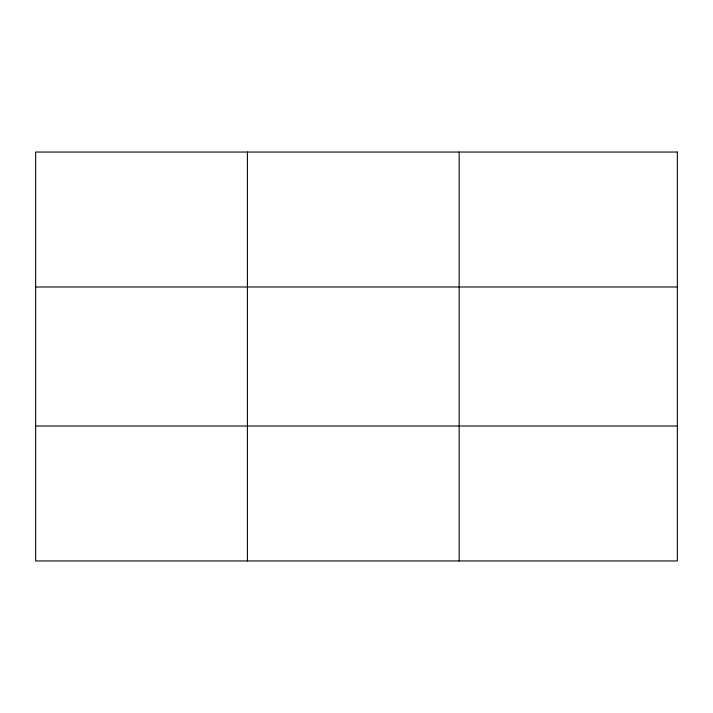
<?xml version="1.0" encoding="UTF-8"?>
<svg xmlns="http://www.w3.org/2000/svg" width="713" height="713" viewBox="0 0 713 713"><rect width="100%" height="100%" fill="white"/><g stroke="black" fill="none" stroke-linecap="round" stroke-linejoin="round"><path stroke-width="1.07" d="M247.411 152.047L247.411 560.953M459.172 152.047L459.172 560.953M35.65 286.983L677.35 286.983M35.65 426.017L677.35 426.017M677.35 152.047L677.35 560.953L35.65 560.953L35.65 152.047L677.35 152.047"/></g></svg>
